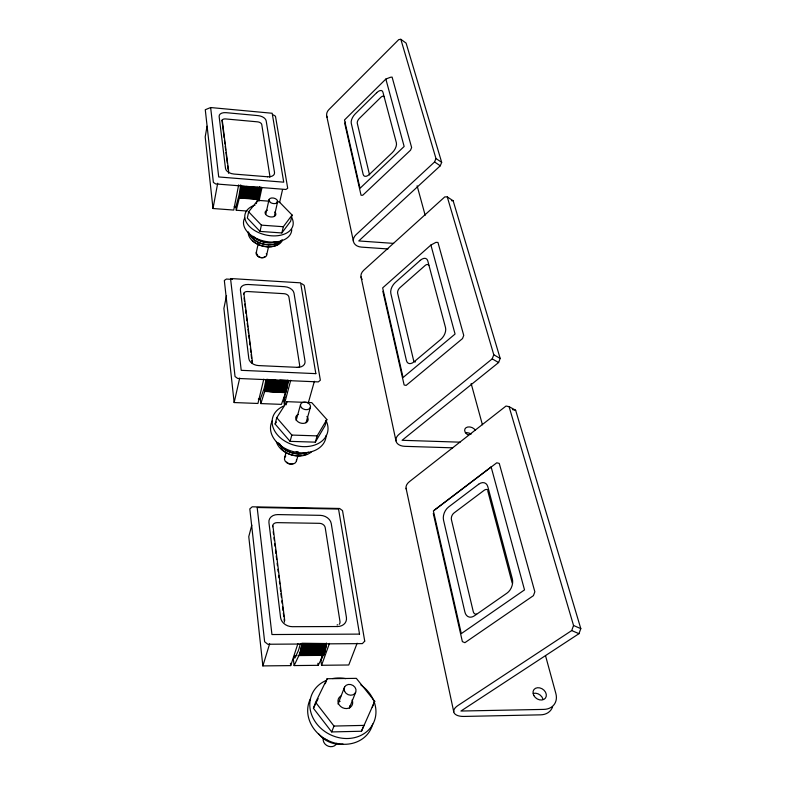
<?xml version="1.0" encoding="UTF-8"?>
<svg xmlns="http://www.w3.org/2000/svg" width="786" height="786" viewBox="0 0 786 786"><rect width="100%" height="100%" fill="white"/><g stroke="black" fill="none" stroke-linecap="round" stroke-linejoin="round"><path stroke-width="1.18" d="M240.713 184.887L239.052 195.154L235.869 206.895L236.301 210.245L247.079 211.051M242.776 192.924L258.545 194.152L258.476 195.134L258.348 195.743L240.162 194.339L241.214 186.056M240.32 192.983L258.614 194.339L258.741 192.678L241.754 191.352M240.545 191.253L258.82 192.865L258.948 191.195L240.732 189.77L259.016 191.381L259.144 189.721L240.929 188.286L257.926 189.623M259.223 189.907L259.341 188.237L241.125 186.803L256.914 188.041M259.419 188.424L259.567 186.596M265.963 379.707L264.263 388.068L260.294 399.141L260.854 403.582L281.427 404.368L285.564 392.705L264.705 391.408L260.854 403.582M282.145 387.085L286.782 387.272L286.536 389.011L265.678 388.156L265.914 386.407L276.348 386.84M265.914 386.407L266.149 384.806L276.593 385.248M283.795 383.941L287.273 384.089L287.126 385.975L266.238 385.101L266.385 383.204L277.989 383.696M285.2 382.389L287.519 382.487L287.371 384.374L266.474 383.499L266.621 381.603L278.234 382.094M287.863 381.181L287.617 382.782L266.709 381.888L266.857 379.992L287.863 381.181L287.892 380.09M266.945 380.286L266.975 379.186M265.874 386.673L286.88 387.567L287.028 385.68L283.55 385.533M207.042 126.241L205.195 136.931L213.006 208.516L233.747 210.059L238.669 184.887M300.458 643.488L298.542 650.287L294.947 657.98L294.642 655.573L297.039 655.553M304.703 648.381L325.502 648.224L325.473 649.541L325.316 650.395L300.841 650.592L301.028 648.411L325.63 648.686L325.817 646.514L301.323 646.691L301.146 648.872M301.627 644.972L326.269 645.267L325.954 646.976L301.451 647.153L301.627 644.972L310.205 644.913M301.755 645.434L301.932 643.243L326.583 643.547M299.751 653.166L324.451 652.999L324.363 652.38L324.029 654.178L299.633 654.384L300.34 651.398L300.429 652.016L324.873 651.82L325.188 649.934L322.741 649.953M326.269 645.267L326.455 643.086L324.824 647.625M213.006 208.516L217.693 183.226M257.779 197.846L257.572 199.398L239.425 198.003L239.622 196.451L257.828 198.18L239.622 196.451M239.671 196.785L239.868 195.233L258.083 196.962L239.868 195.233M239.917 195.567L240.113 194.004L258.348 195.743M226.525 295.615L223.892 308.426L234.149 402.55L257.936 403.464L263.801 379.127M269.765 201.245L257.798 200.332L248.651 211.807L247.344 218.086L260.028 231.408L281.869 232.951L290.633 221.239L292.107 215.03L279.335 201.973L276.937 201.796M257.828 198.18L258.034 196.628M258.083 196.962L258.299 195.409M257.837 201.285L260.893 186.989M259.085 201.039L261.895 187.933M260.028 231.408L261.394 225.14L248.651 211.807M256.197 252.876L258.221 243.621M265.865 213.91L268.989 199.732M274.393 215.983L277.586 201.835A4.431 2.731 13.2 0 0 271.73 197.974A4.431 2.731 13.2 0 0 270.541 202.562A4.431 2.731 13.2 0 0 277.586 201.835M266.582 255.391L268.674 246.156M234.149 402.55L239.71 378.086M279.58 202.611L282.547 189.564M281.869 232.951L283.333 226.722L292.107 215.03M236.301 210.245L239.376 197.669L256.305 198.966M264.764 391.86L265.01 390.18L276.033 390.632M273.892 389.296L286.143 389.797L285.888 391.477L265.069 390.622L265.314 388.942L267.771 389.041M286.536 389.011L286.212 390.249L265.373 389.384L265.619 387.704L279.109 388.264M256.334 203.613L257.572 199.398M275.11 424.047L276.76 417.73L286.978 401.675L311.767 402.638L326.858 419.528L324.991 425.776L315.294 442.154L290.083 441.359L275.11 424.047L276.387 422.043M285.564 392.705L285.829 391.025L282.154 390.878M288.845 380.473L283.687 400.064L283.785 400.722L284.837 396.714L283.844 401.165L284.326 404.485L290.712 380.286M251.795 525.136L248.769 536.622L262.858 665.909L290.712 665.614L297.923 643.606M286.143 404.829L286.978 401.675M284.503 458.071L286.094 452.284M290.083 441.359L291.822 435.061L276.76 417.73M296.175 420.402L300.507 404.711M308.25 403.08L314.38 381.298M306.039 422.711L310.48 407.05M296.489 460.851L298.13 455.084M315.294 442.154L317.141 435.886L326.858 419.528M262.858 665.909L269.657 643.793M294.642 655.573L293.355 659.425L294.141 665.575L318.192 665.32L323.518 654.728L323.606 655.347L299.23 655.563L299.152 654.935L294.141 665.575M300.429 652.016L300.841 650.592M299.23 655.563L299.545 653.765L299.633 654.384M320.835 660.083L322.201 656.251L320.924 660.692L321.572 665.28L348.768 664.995L357.129 643.223M323.606 655.347L323.94 653.559L324.029 654.178M324.451 652.999L324.785 651.201L324.873 651.82M321.572 665.28L329.452 643.4M545.523 655.691L555.869 693.566A17.891 14.01 35.4 0 1 543.843 709.394L460.93 711.035L578.977 633.673L580.805 628.633L515.645 410.243L509.073 406.647L506.007 406.048L409.447 481.631A12.458 7.575 -12.3 0 0 406.48 489.501M552.597 706.771A17.803 13.991 35.6 0 1 540.67 714.838L463.937 716.439A14.246 6.956 -12.1 0 1 457.884 705.563L571.717 630.559L573.554 625.499L509.073 406.647M374.735 701.299L361.472 731.235L331.682 731.933L313.427 708.284L315.608 702.34L327.133 678.731L356.333 678.347L374.735 701.299L372.259 707.174M325.296 683.712L327.133 678.731M452.648 447.833L404.957 446.34A12.075 7.644 -12.4 0 1 399.19 434.196L492.193 358.878L493.785 354.761L447.273 196.922L444.788 196.893L363.731 270.266A10.768 7.762 -12.6 0 0 362.12 279.374M460.095 442.174L402.088 440.298L498.609 362.533L500.181 358.436L453.129 200.725L447.273 196.922M338 704.01L344.543 687.16M331.682 731.933L333.991 726.058L315.608 702.34M349.357 708.088L355.626 692.427M393.629 243.395L358.76 240.948L440.288 165.787L441.673 162.338L406.097 43.102L400.831 39.3L398.748 39.605L328.961 109.529A9.481 7.654 -12.9 0 0 327.084 117.252M388.009 248.956L361.452 247.118A10.483 7.752 -12.6 0 1 356.038 234.709L434.56 161.975L435.965 158.517L400.831 39.3M345.516 122.125L344.828 123.756L361.049 195.242L362.739 195.252L410.538 150.195L411.628 147.513L392.096 77.097L390.426 77.283L385.847 79.062L344.484 119.983L360.017 188.296L404.151 146.471L385.847 79.062M361.472 731.235L363.938 725.39L333.991 726.058M313.427 708.284L318.134 698.636M430.905 245.045L382.664 287.882L403.051 377.526L455.065 334.05L430.905 245.045L435.955 242.353L437.959 242.452L463.74 335.416L462.502 338.589L406.156 385.395L404.132 385.002L382.861 291.301M434.609 510.016L496.762 462.797L499.248 463.406L534.844 591.779L533.419 595.65L464.899 642.683L462.374 641.622L433.283 513.445M210.638 107.544L218.714 176.958L283.736 182.175L272.182 113.263L210.638 107.544L205.274 109.726L213.379 182.411L215.649 183.924L285.888 189.465L287.715 188.296L275.464 116.22L273.312 114.854M337.086 624.958L337.715 624.752M322.692 650.238L325.139 650.218M300.547 650.808L324.991 650.612M300.625 651.427L325.09 651.23M300.223 652.616L324.667 652.409M299.83 653.795L324.245 653.588M299.427 654.974L323.822 654.758M301.785 644.107L326.298 643.94M301.903 644.569L326.426 644.402M301.48 645.827L325.974 645.66M301.598 646.288L326.111 646.121M301.176 647.546L325.659 647.369M301.293 648.018L325.797 647.831M300.871 649.265L325.345 649.079M300.999 649.737L325.473 649.541M451.459 200.705L453.129 200.725M291.822 435.061L317.141 435.886M258.348 399.062L260.294 399.141M266.267 384L287.155 384.885M266.356 384.295L287.244 385.179M266.032 385.602L286.91 386.476M266.12 385.897L286.998 386.771M265.776 387.085L286.635 387.95M265.835 387.537L286.703 388.402M265.471 388.323L278.951 388.883M281.408 388.982L286.31 389.188M265.53 388.775L286.379 389.63M265.157 389.561L267.613 389.66M271.288 389.807L285.986 390.416M265.216 390.003L286.055 390.858M264.853 390.789L275.876 391.241M278.323 391.34L285.662 391.644M264.911 391.241L285.731 392.086M269.598 391.605L283.058 392.155M267.063 379.481L275.208 379.825M279.855 380.031L287.99 380.375M268.026 380.041L279.639 380.542M266.739 380.797L287.647 381.691M266.827 381.082L287.745 381.976M266.503 382.399L287.401 383.283M266.592 382.694L287.499 383.578M232.499 279.423L226.417 279.05L224.324 280.464L235.043 376.533L237.677 378.439L318.291 381.898L320.354 380.228L304.221 285.347L301.745 283.667M261.394 225.14L283.333 226.722M234.179 206.767L235.869 206.895M240.28 193.729L258.476 195.134M239.995 194.614L258.162 196.019M240.035 194.957L258.211 196.353M239.75 195.842L257.906 197.237M239.789 196.176L257.955 197.571M239.504 197.06L251.599 197.984M254.016 198.17L257.651 198.455M239.543 197.394L257.7 198.789M246.077 186.439L250.94 186.822M257.012 187.304L259.449 187.5M241.282 186.243L259.518 187.687M241.027 187.549L259.242 188.974M241.096 187.736L259.321 189.161M240.83 189.033L259.046 190.458M240.899 189.22L259.115 190.644M240.644 190.517L258.84 191.931M240.713 190.703L258.918 192.128M240.447 192L258.643 193.415M240.516 192.187L258.722 193.602M240.241 193.395L258.427 194.8M512.57 409.644L515.645 410.243M571.717 630.559L578.977 633.673M573.554 625.499L580.805 628.633M492.193 358.878L498.609 362.533M493.785 354.761L500.181 358.436M434.56 161.975L440.288 165.787M435.965 158.517L441.673 162.338M417.111 185.781L425.167 215.276M471.148 383.529L482.417 424.764M487.792 491.054L512.177 583.015M326.701 115.974L353.425 241.312M361.01 276.888L395.967 440.838M406.067 488.244L453.748 711.851M317.898 663.276L318.192 665.32M290.427 663.296L290.712 665.614M222.222 119.904L228.706 171.879M243.866 293.296L252.434 361.924M272.889 525.726L284.728 620.527M222.035 120.926L224.148 137.855M224.442 140.272L224.894 143.897M225.199 146.314L225.651 149.939M225.955 152.356L227.311 163.233M227.606 165.659L228.058 169.285M244.092 297.953L244.544 301.569M244.839 303.976L245.291 307.581M245.596 309.998L246.038 313.604M246.342 316.011L246.942 320.826M247.246 323.243L247.688 326.848M247.993 329.255L248.445 332.871M248.74 335.278L249.191 338.894M249.496 341.301L249.938 344.907M250.39 348.522L250.842 352.138M251.147 354.545L251.589 358.161M251.893 360.568L252.188 362.975A4.706 3.311 13 0 0 252.286 363.417M273.204 531.621L273.508 534.048M273.96 537.693L274.265 540.129M274.717 543.774L275.021 546.201M275.473 549.846L275.925 553.491M276.23 555.928L276.682 559.573M277.144 563.218L277.438 565.645M277.9 569.29L278.195 571.717M278.657 575.362L278.961 577.798M279.413 581.443L279.718 583.87M280.17 587.515L280.622 591.16M280.926 593.597L281.378 597.242M281.83 600.887L282.135 603.314M282.587 606.959L283.048 610.604M283.343 613.031L283.805 616.676M284.1 619.113L284.404 621.539A5.541 4.628 18.3 0 0 284.532 622.158M383.411 96.236A3.92 1.926 -56.6 0 1 383.971 96.757M383.155 96.177A3.92 1.926 -56.6 0 0 380.846 97.326L359.3 118.489A3.871 1.886 -57.3 0 0 357.286 123.314L369.41 174.364A4.028 2.063 -57.9 0 0 369.656 174.934M281.938 239.858A17.636 11.191 13 0 1 263.988 244.132A17.636 11.191 13 0 1 248.966 232.813M278.283 242.393A16.251 10.326 13 0 1 251.353 236.645M275.719 241.842A16.27 10.326 13 0 1 253.21 236.38M276.741 241.656A17.656 11.191 13 0 1 253.013 236.419M282.439 240.143A17.606 11.201 13 0 1 262.779 245.998A17.606 11.201 13 0 1 248.327 231.86M279.993 242.373A16.231 10.326 13 0 1 266.965 246.814A16.231 10.326 13 0 1 252.335 240.467M291.744 229.64A24.513 15.465 13 0 1 263.703 241.017A24.513 15.465 13 0 1 244.613 218.174M291.567 217.26A24.612 15.445 13.1 0 1 279.59 235.427A24.612 15.445 13.1 0 1 248.13 224.953A24.612 15.445 13.1 0 1 255.057 205.107M274.845 212.004A5.492 3.429 13.1 0 1 273.626 216.7A5.492 3.429 13.1 0 1 266.081 214.853A5.492 3.429 13.1 0 1 267.319 210.167M266.316 253.544A5.345 3.458 12.9 0 1 261.198 257.621A5.345 3.458 12.9 0 1 256.6 252.051M264.676 256.639A3.901 2.525 12.9 0 1 261.031 257.67A3.901 2.525 12.9 0 1 257.562 255.548M257.336 254.87A3.901 2.525 12.9 0 1 257.376 254.202M488.528 490.651A5.197 3.468 -64.9 0 0 484.166 490.297L454.023 512.953A5.138 3.36 -66.1 0 0 451.429 519.713L473.241 611.557A5.482 3.733 -69.8 0 0 476.621 614.151M342.981 744.057A24.209 21.065 27.1 0 1 318.468 733.652M327.546 740.461A22.313 19.424 27.2 0 1 325.512 739.243M372.702 724.004A33.778 29.229 26.8 0 1 330.513 741.591A33.778 29.229 26.8 0 1 310.313 699.078M360.862 684.96A33.965 29.279 26.6 0 1 367.593 730.911A33.965 29.279 26.6 0 1 317.387 724.643A33.965 29.279 26.6 0 1 325.935 680.588M332.566 678.564A33.965 29.279 26.6 0 1 345.781 678.613M352.118 699.953A7.585 6.514 26.4 0 1 348.817 708.127A7.585 6.514 26.4 0 1 339.139 704.796A7.585 6.514 26.4 0 1 340.8 696.062M336.87 743.202A7.32 6.435 27.9 0 1 328.42 746.258A7.32 6.435 27.9 0 1 323.184 738.486M338.501 701.986A7.546 6.504 26.6 0 1 340.151 701.289M349.76 705.857A7.546 6.504 26.6 0 1 350.281 707.587M533.33 693.419A7.123 5.6 35.6 0 1 542.988 699.206M468.584 435.139A5.934 4.166 22.6 0 1 466.019 427.702A5.934 4.166 22.6 0 1 475.442 430.384M465.43 432.801A5.915 4.166 22.7 0 1 471.099 434.127M428.616 265.147A4.451 2.545 -58.9 0 1 428.802 265.462M428.124 264.695A4.451 2.545 -58.9 0 0 425.069 265.54L399.927 287.686A4.392 2.486 -59.8 0 0 397.657 293.316L413.583 360.342A4.608 2.731 -61.3 0 0 415.44 361.933M308.417 452.137A20.338 15.042 15.4 0 1 278.185 442.724M306.186 452.49A18.746 13.873 15.4 0 1 279.335 443.402M298.248 451.852A20.377 15.042 15.4 0 1 296.116 451.616M311.561 451.803A20.308 15.042 15.4 0 1 291.557 454.966A20.308 15.042 15.4 0 1 276.348 441.771M306.589 454.112A18.726 13.873 15.4 0 1 303.475 455.182M301.235 455.605A18.726 13.873 15.4 0 1 283.982 451.154M283.068 450.437A18.726 13.873 15.4 0 1 280.631 448.069M326.151 435.395A28.296 20.809 15.4 0 1 292.814 451.508A28.296 20.809 15.4 0 1 272.378 420.618M325.925 420.343A28.434 20.809 15.4 0 1 312.72 445.642A28.434 20.809 15.4 0 1 276.21 433.322A28.434 20.809 15.4 0 1 283.638 406.077M306.913 416.452A6.347 4.618 15.4 0 1 305.656 422.878A6.347 4.618 15.4 0 1 296.911 420.824A6.347 4.618 15.4 0 1 298.208 414.409M296.509 459.633A6.16 4.618 15.3 0 1 288.806 463.789A6.16 4.618 15.3 0 1 285.77 455.988M292.844 463.514A4.49 3.38 15.3 0 1 291.832 463.838M290.712 463.917A4.49 3.38 15.3 0 1 286.644 462.08M339.316 624.271A5.502 4.539 21.6 0 0 339.965 621.412L325.198 527.573A5.197 4.058 18 0 0 319.509 523.329L277.203 522.641A5.237 4.127 15.5 0 0 272.595 526.758M299.289 366.816A4.667 3.272 14.6 0 0 299.633 365.156L288.904 297A4.451 2.967 13.8 0 0 284.08 293.689L247.669 291.527A4.49 3.006 12.5 0 0 243.64 294.337M299.014 367.16A4.667 3.272 14.6 0 1 298.67 367.475M222.035 120.622A3.94 2.279 11.8 0 1 225.611 118.932L257.572 121.85A3.901 2.26 12.7 0 1 261.758 124.532L269.903 176.261A4.068 2.456 12.9 0 1 269.745 177.214M228.588 173.244A4.107 2.486 11.9 0 1 228.51 172.91M364.724 641.13L362.375 643.616L267.78 644.245L264.636 641.749L249.81 508.896L252.218 506.813L339.611 508.473L342.529 510.625L364.724 641.13M376.671 92.728L355.174 113.95A7.506 3.645 -57.3 0 0 351.263 123.274L363.152 174.374A7.811 3.969 -57.9 0 0 369.508 174.296L392.283 152.651A7.909 4.058 -57.2 0 0 396.36 142.718L382.91 92.129A7.605 3.714 -56.7 0 0 376.671 92.728M420.314 260.323L395.22 282.538A8.518 4.795 -59.9 0 0 390.829 293.433L406.421 360.528A8.931 5.286 -61.3 0 0 414.065 361.825L440.887 339.326A9.049 5.414 -60.3 0 0 445.515 327.585L427.771 260.854A8.636 4.903 -58.9 0 0 420.314 260.323M491.142 466.963L433.371 510.851L461.294 633.624L524.517 589.893L491.142 466.963M478.625 484.264L448.56 507.009A9.972 6.494 -66.1 0 0 443.52 520.096L464.899 612.068A10.631 7.221 -69.7 0 0 474.41 615.811L506.98 593.145A10.758 7.467 -68.6 0 0 512.325 578.84L487.841 486.77A10.1 6.701 -64.9 0 0 478.625 484.264M359.526 634.115L271.946 634.538L257.169 507.51L338.55 509.053L359.526 634.115M337.489 626.53L292.313 626.688A10.768 8.96 18.3 0 1 280.573 617.491L268.93 522.543A10.169 7.988 15.5 0 1 277.871 514.584L320.207 515.341A10.08 7.86 18 0 1 331.25 523.555L346.42 617.393A10.699 8.803 21.6 0 1 337.489 626.53M297.196 367.337L258.673 365.588A9.147 6.416 13 0 1 248.818 358.563L240.398 289.896A8.715 5.807 12.5 0 1 248.219 284.483L284.65 286.684A8.636 5.738 13.9 0 1 294.003 293.09L305.017 361.196A9.059 6.337 14.7 0 1 297.196 367.337M315.844 373.645L241.214 370.324L230.534 278.529L300.616 282.842L315.844 373.645M267.564 176.781L233.992 174.06A7.958 4.804 11.9 0 1 225.513 168.459L219.137 116.505A7.644 4.402 11.8 0 1 226.083 112.673L258.054 115.621A7.575 4.362 12.7 0 1 266.169 120.798L274.52 172.478A7.899 4.755 12.9 0 1 267.564 176.781M344.592 691.316A6.141 5.227 26 0 0 354.869 693.566A6.141 5.227 26 0 0 350.772 684.547A6.141 5.227 26 0 0 344.592 691.316M533.851 695.581A7.153 5.6 35.4 0 0 545.415 698.135A7.153 5.6 35.4 0 0 539.756 687.878A7.153 5.6 35.4 0 0 533.851 695.581M301.47 407.639A5.129 3.694 15.5 0 0 310.126 407.954A5.129 3.694 15.5 0 0 304.88 402.078A5.129 3.694 15.5 0 0 301.47 407.639"/></g></svg>
